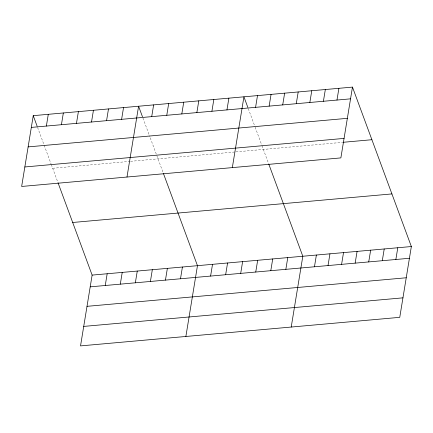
<?xml version="1.0" encoding="UTF-8"?>
<svg xmlns="http://www.w3.org/2000/svg" width="433" height="433" viewBox="0 0 433 433"><rect width="100%" height="100%" fill="white"/><g stroke="black" fill="none" stroke-linecap="round" stroke-linejoin="round"><path stroke-width="0.32" stroke-dasharray="2.17 1.62" d="M52.674 168.28L129.884 161.374M130.539 161.314L235.227 151.945M235.882 151.886L342.828 142.316M248.271 108.575L254.902 126.528M255.134 127.145L261.759 145.098M261.992 145.715L268.476 163.284M142.928 118.003L149.791 136.568M150.246 137.808L163.133 172.707M37.584 127.426L51.072 163.945M51.305 164.567L57.789 182.136"/><path stroke-width="0.65" d="M33.244 115.665L21.65 186.461L340.874 157.899L352.467 87.103L33.244 115.665L37.13 126.187M46.369 126.063L48.29 114.317M61.421 124.715L63.342 112.975M76.468 123.367L78.389 111.627M91.515 122.019L93.441 110.28M106.567 120.672L108.488 108.932M58.011 182.737L92.126 275.101L80.533 345.897L399.756 317.335L411.35 246.539L352.467 87.103M121.613 119.329L123.535 107.584M105.251 285.499L107.178 273.759M126.993 177.032L138.587 106.242L142.473 116.764M120.304 284.151L122.225 272.411M151.712 116.634L153.634 104.894M135.35 282.803L137.272 271.063M166.765 115.286L168.686 103.547M150.403 281.455L152.324 269.716M181.811 113.939L183.733 102.199M165.449 280.113L167.371 268.368M196.858 112.596L198.785 100.857M180.496 278.765L182.423 267.026M211.91 111.249L213.832 99.509M185.876 336.473L197.47 265.678L163.355 173.308M226.957 109.901L228.884 98.161M210.595 276.07L212.522 264.33M232.337 167.609L243.931 96.813L247.817 107.335M225.647 274.722L227.569 262.983M255.573 107.341L257.5 95.601M240.694 273.38L242.615 261.64M269.142 106.128L271.063 94.389M282.711 104.916L284.633 93.171M255.746 272.032L257.667 260.293M296.275 103.698L298.196 91.958M270.793 270.685L272.714 258.945M309.844 102.486L311.765 90.746M285.845 269.337L287.766 257.597M323.408 101.273L325.335 89.528M291.22 327.045L302.813 256.249L268.698 163.885M336.977 100.055L338.898 88.316M314.461 266.777L316.382 255.037M328.025 265.564L329.946 253.825M341.594 264.352L343.515 252.612M355.157 263.134L357.084 251.394M368.727 261.922L370.648 250.182M382.296 260.709L384.217 248.97M395.859 259.497L397.781 247.752M31.322 127.405L350.546 98.843M28.129 146.895L347.353 118.333M24.843 166.97L344.067 138.408M343.472 142.262L371.898 139.718M72.695 222.486L391.919 193.924M92.126 275.101L411.35 246.539M90.205 286.846L409.429 258.279M87.011 306.331L406.235 277.77M83.726 326.412L402.95 297.844"/></g></svg>
